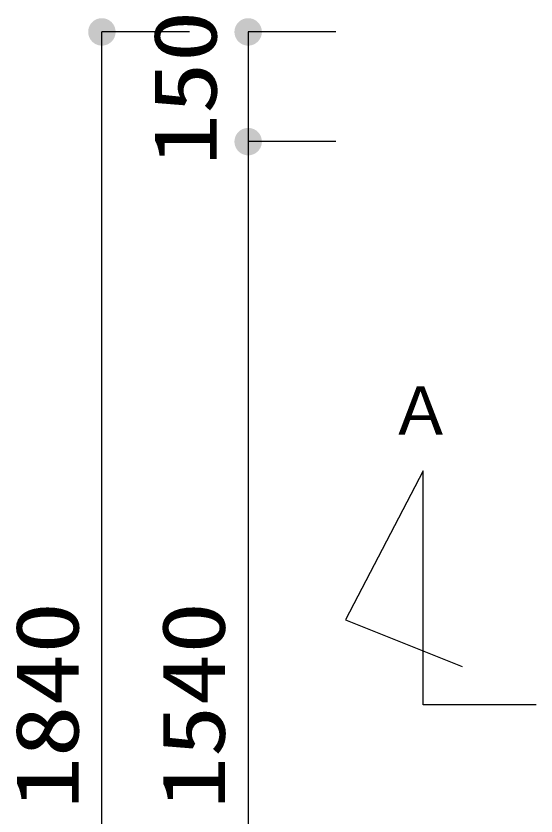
# Model space of a CAD drawing. Units: millimetres, scale not verified. Extents: x -23521 to 8910, y -6308 to 6308.
# Drawn here: x -6685 to -5974, y 3804 to 4898 of the extents above; entities that cross this region are included whole.
import ezdxf
from ezdxf.enums import TextEntityAlignment as Align

# ---------------------------------------------------------------- set-up
doc = ezdxf.new("R2010")
doc.units = ezdxf.units.MM
doc.header["$LTSCALE"] = 30
doc.layers.add('0-1_空気管', color=3, linetype='Continuous', lineweight=25)
doc.layers.add('1-8_00クル-フ-6寸法', color=132, linetype='Continuous', lineweight=25)
doc.styles.add('ＭＳ ゴシック', font='')
doc.styles.get('ＭＳ ゴシック').set_extended_font_data('MS Gothic')

msp = doc.modelspace()

# ---------------------------------------------------------------- linework, layer by layer
at = {"layer": '0-1_空気管'}
msp.add_line((-5974.42, 3955.9), (-6128.79, 3955.9), dxfattribs=at)
msp.add_lwpolyline([(-6128.79, 3955.9), (-6128.79, 4275.91), (-6235.11, 4072.25), (-6075.5, 4008.28)], dxfattribs=at)
at = {"layer": '1-8_00クル-フ-6寸法', "color": 4}
for p, q in [((-6447.99, 4875.9), (-6567.99, 4875.9)), ((-6567.99, 3035.9), (-6567.99, 4875.9)), ((-6247.99, 4875.9), (-6367.99, 4875.9)), ((-6367.99, 4875.9), (-6367.99, 4725.9)), ((-6247.99, 4725.9), (-6367.99, 4725.9)), ((-6247.99, 4725.9), (-6367.99, 4725.9)), ((-6367.99, 4725.9), (-6367.99, 3185.9))]:
    msp.add_line(p, q, dxfattribs=at)
at = {"layer": '1-8_00クル-フ-6寸法'}
for points in [[(-6567.99, 4875.9), (-6582.44, 4887.85), (-6580.83, 4889.57)], [(-6567.99, 4875.9), (-6580.83, 4889.57), (-6579.01, 4891.07)], [(-6567.99, 4875.9), (-6579.01, 4891.07), (-6577.02, 4892.33)], [(-6567.99, 4875.9), (-6577.02, 4892.33), (-6574.89, 4893.33)], [(-6567.99, 4875.9), (-6574.89, 4893.33), (-6572.65, 4894.06)], [(-6567.99, 4875.9), (-6572.65, 4894.06), (-6570.34, 4894.5)], [(-6567.99, 4875.9), (-6570.34, 4894.5), (-6567.99, 4894.65)], [(-6567.99, 4875.9), (-6567.99, 4894.65), (-6565.64, 4894.5)], [(-6567.99, 4875.9), (-6565.64, 4894.5), (-6563.33, 4894.06)], [(-6567.99, 4875.9), (-6563.33, 4894.06), (-6561.09, 4893.33)], [(-6567.99, 4875.9), (-6561.09, 4893.33), (-6558.96, 4892.33)], [(-6567.99, 4875.9), (-6558.96, 4892.33), (-6556.97, 4891.07)], [(-6567.99, 4875.9), (-6556.97, 4891.07), (-6555.16, 4889.57)], [(-6567.99, 4875.9), (-6555.16, 4889.57), (-6553.54, 4887.85)], [(-6367.99, 4875.9), (-6382.44, 4887.85), (-6380.83, 4889.57)], [(-6367.99, 4875.9), (-6380.83, 4889.57), (-6379.01, 4891.07)], [(-6367.99, 4875.9), (-6379.01, 4891.07), (-6377.02, 4892.33)], [(-6367.99, 4875.9), (-6377.02, 4892.33), (-6374.89, 4893.33)], [(-6367.99, 4875.9), (-6374.89, 4893.33), (-6372.65, 4894.06)], [(-6367.99, 4875.9), (-6372.65, 4894.06), (-6370.34, 4894.5)], [(-6367.99, 4875.9), (-6370.34, 4894.5), (-6367.99, 4894.65)], [(-6367.99, 4875.9), (-6367.99, 4894.65), (-6365.64, 4894.5)], [(-6367.99, 4875.9), (-6365.64, 4894.5), (-6363.33, 4894.06)], [(-6367.99, 4875.9), (-6363.33, 4894.06), (-6361.09, 4893.33)], [(-6367.99, 4875.9), (-6361.09, 4893.33), (-6358.96, 4892.33)], [(-6367.99, 4875.9), (-6358.96, 4892.33), (-6356.97, 4891.07)], [(-6367.99, 4875.9), (-6356.97, 4891.07), (-6355.16, 4889.57)], [(-6367.99, 4875.9), (-6355.16, 4889.57), (-6353.54, 4887.85)], [(-6567.99, 4875.9), (-6586.7, 4877.08), (-6586.41, 4879.41)], [(-6567.99, 4875.9), (-6586.41, 4879.41), (-6585.82, 4881.69)], [(-6567.99, 4875.9), (-6585.82, 4881.69), (-6584.96, 4883.88)], [(-6567.99, 4875.9), (-6584.96, 4883.88), (-6583.82, 4885.95)], [(-6567.99, 4875.9), (-6583.82, 4885.95), (-6582.44, 4887.85)], [(-6567.99, 4875.9), (-6553.54, 4887.85), (-6552.16, 4885.95)], [(-6567.99, 4875.9), (-6552.16, 4885.95), (-6551.03, 4883.88)], [(-6567.99, 4875.9), (-6551.03, 4883.88), (-6550.16, 4881.69)], [(-6567.99, 4875.9), (-6550.16, 4881.69), (-6549.57, 4879.41)], [(-6567.99, 4875.9), (-6549.57, 4879.41), (-6549.28, 4877.08)], [(-6367.99, 4875.9), (-6386.7, 4877.08), (-6386.41, 4879.41)], [(-6367.99, 4875.9), (-6386.41, 4879.41), (-6385.82, 4881.69)], [(-6367.99, 4875.9), (-6385.82, 4881.69), (-6384.96, 4883.88)], [(-6367.99, 4875.9), (-6384.96, 4883.88), (-6383.82, 4885.95)], [(-6367.99, 4875.9), (-6383.82, 4885.95), (-6382.44, 4887.85)], [(-6367.99, 4875.9), (-6353.54, 4887.85), (-6352.16, 4885.95)], [(-6367.99, 4875.9), (-6352.16, 4885.95), (-6351.03, 4883.88)], [(-6367.99, 4875.9), (-6351.03, 4883.88), (-6350.16, 4881.69)], [(-6367.99, 4875.9), (-6350.16, 4881.69), (-6349.57, 4879.41)], [(-6367.99, 4875.9), (-6349.57, 4879.41), (-6349.28, 4877.08)], [(-6567.99, 4875.9), (-6586.7, 4874.72), (-6586.7, 4877.08)], [(-6567.99, 4875.9), (-6586.41, 4872.39), (-6586.7, 4874.72)], [(-6567.99, 4875.9), (-6585.82, 4870.11), (-6586.41, 4872.39)], [(-6567.99, 4875.9), (-6584.96, 4867.92), (-6585.82, 4870.11)], [(-6567.99, 4875.9), (-6583.82, 4865.85), (-6584.96, 4867.92)], [(-6567.99, 4875.9), (-6582.44, 4863.95), (-6583.82, 4865.85)], [(-6567.99, 4875.9), (-6580.83, 4862.23), (-6582.44, 4863.95)], [(-6567.99, 4875.9), (-6579.01, 4860.73), (-6580.83, 4862.23)], [(-6567.99, 4875.9), (-6577.02, 4859.47), (-6579.01, 4860.73)], [(-6567.99, 4875.9), (-6574.89, 4858.47), (-6577.02, 4859.47)], [(-6567.99, 4875.9), (-6572.65, 4857.74), (-6574.89, 4858.47)], [(-6567.99, 4875.9), (-6570.34, 4857.3), (-6572.65, 4857.74)], [(-6567.99, 4875.9), (-6567.99, 4857.15), (-6570.34, 4857.3)], [(-6567.99, 4875.9), (-6549.28, 4877.08), (-6549.28, 4874.72)], [(-6567.99, 4875.9), (-6565.64, 4857.3), (-6567.99, 4857.15)], [(-6567.99, 4875.9), (-6563.33, 4857.74), (-6565.64, 4857.3)], [(-6567.99, 4875.9), (-6561.09, 4858.47), (-6563.33, 4857.74)], [(-6567.99, 4875.9), (-6558.96, 4859.47), (-6561.09, 4858.47)], [(-6567.99, 4875.9), (-6556.97, 4860.73), (-6558.96, 4859.47)], [(-6567.99, 4875.9), (-6555.16, 4862.23), (-6556.97, 4860.73)], [(-6567.99, 4875.9), (-6553.54, 4863.95), (-6555.16, 4862.23)], [(-6567.99, 4875.9), (-6552.16, 4865.85), (-6553.54, 4863.95)], [(-6567.99, 4875.9), (-6551.03, 4867.92), (-6552.16, 4865.85)], [(-6567.99, 4875.9), (-6550.16, 4870.11), (-6551.03, 4867.92)], [(-6567.99, 4875.9), (-6549.57, 4872.39), (-6550.16, 4870.11)], [(-6567.99, 4875.9), (-6549.28, 4874.72), (-6549.57, 4872.39)], [(-6367.99, 4875.9), (-6386.7, 4874.72), (-6386.7, 4877.08)], [(-6367.99, 4875.9), (-6386.41, 4872.39), (-6386.7, 4874.72)], [(-6367.99, 4875.9), (-6385.82, 4870.11), (-6386.41, 4872.39)], [(-6367.99, 4875.9), (-6384.96, 4867.92), (-6385.82, 4870.11)], [(-6367.99, 4875.9), (-6383.82, 4865.85), (-6384.96, 4867.92)], [(-6367.99, 4875.9), (-6382.44, 4863.95), (-6383.82, 4865.85)], [(-6367.99, 4875.9), (-6380.83, 4862.23), (-6382.44, 4863.95)], [(-6367.99, 4875.9), (-6379.01, 4860.73), (-6380.83, 4862.23)], [(-6367.99, 4875.9), (-6377.02, 4859.47), (-6379.01, 4860.73)], [(-6367.99, 4875.9), (-6374.89, 4858.47), (-6377.02, 4859.47)], [(-6367.99, 4875.9), (-6372.65, 4857.74), (-6374.89, 4858.47)], [(-6367.99, 4875.9), (-6370.34, 4857.3), (-6372.65, 4857.74)], [(-6367.99, 4875.9), (-6367.99, 4857.15), (-6370.34, 4857.3)], [(-6367.99, 4875.9), (-6349.28, 4877.08), (-6349.28, 4874.72)], [(-6367.99, 4875.9), (-6365.64, 4857.3), (-6367.99, 4857.15)], [(-6367.99, 4875.9), (-6363.33, 4857.74), (-6365.64, 4857.3)], [(-6367.99, 4875.9), (-6361.09, 4858.47), (-6363.33, 4857.74)], [(-6367.99, 4875.9), (-6358.96, 4859.47), (-6361.09, 4858.47)], [(-6367.99, 4875.9), (-6356.97, 4860.73), (-6358.96, 4859.47)], [(-6367.99, 4875.9), (-6355.16, 4862.23), (-6356.97, 4860.73)], [(-6367.99, 4875.9), (-6353.54, 4863.95), (-6355.16, 4862.23)], [(-6367.99, 4875.9), (-6352.16, 4865.85), (-6353.54, 4863.95)], [(-6367.99, 4875.9), (-6351.03, 4867.92), (-6352.16, 4865.85)], [(-6367.99, 4875.9), (-6350.16, 4870.11), (-6351.03, 4867.92)], [(-6367.99, 4875.9), (-6349.57, 4872.39), (-6350.16, 4870.11)], [(-6367.99, 4875.9), (-6349.28, 4874.72), (-6349.57, 4872.39)], [(-6367.99, 4725.9), (-6384.96, 4733.88), (-6383.82, 4735.95)], [(-6367.99, 4725.9), (-6384.96, 4733.88), (-6383.82, 4735.95)], [(-6367.99, 4725.9), (-6383.82, 4735.95), (-6382.44, 4737.85)], [(-6367.99, 4725.9), (-6383.82, 4735.95), (-6382.44, 4737.85)], [(-6367.99, 4725.9), (-6382.44, 4737.85), (-6380.83, 4739.57)], [(-6367.99, 4725.9), (-6382.44, 4737.85), (-6380.83, 4739.57)], [(-6367.99, 4725.9), (-6380.83, 4739.57), (-6379.01, 4741.07)], [(-6367.99, 4725.9), (-6380.83, 4739.57), (-6379.01, 4741.07)], [(-6367.99, 4725.9), (-6379.01, 4741.07), (-6377.02, 4742.33)], [(-6367.99, 4725.9), (-6379.01, 4741.07), (-6377.02, 4742.33)], [(-6367.99, 4725.9), (-6377.02, 4742.33), (-6374.89, 4743.33)], [(-6367.99, 4725.9), (-6377.02, 4742.33), (-6374.89, 4743.33)], [(-6367.99, 4725.9), (-6374.89, 4743.33), (-6372.65, 4744.06)], [(-6367.99, 4725.9), (-6374.89, 4743.33), (-6372.65, 4744.06)], [(-6367.99, 4725.9), (-6372.65, 4744.06), (-6370.34, 4744.5)], [(-6367.99, 4725.9), (-6372.65, 4744.06), (-6370.34, 4744.5)], [(-6367.99, 4725.9), (-6370.34, 4744.5), (-6367.99, 4744.65)], [(-6367.99, 4725.9), (-6370.34, 4744.5), (-6367.99, 4744.65)], [(-6367.99, 4725.9), (-6367.99, 4744.65), (-6365.64, 4744.5)], [(-6367.99, 4725.9), (-6367.99, 4744.65), (-6365.64, 4744.5)], [(-6367.99, 4725.9), (-6365.64, 4744.5), (-6363.33, 4744.06)], [(-6367.99, 4725.9), (-6365.64, 4744.5), (-6363.33, 4744.06)], [(-6367.99, 4725.9), (-6363.33, 4744.06), (-6361.09, 4743.33)], [(-6367.99, 4725.9), (-6363.33, 4744.06), (-6361.09, 4743.33)], [(-6367.99, 4725.9), (-6361.09, 4743.33), (-6358.96, 4742.33)], [(-6367.99, 4725.9), (-6361.09, 4743.33), (-6358.96, 4742.33)], [(-6367.99, 4725.9), (-6358.96, 4742.33), (-6356.97, 4741.07)], [(-6367.99, 4725.9), (-6358.96, 4742.33), (-6356.97, 4741.07)], [(-6367.99, 4725.9), (-6356.97, 4741.07), (-6355.16, 4739.57)], [(-6367.99, 4725.9), (-6356.97, 4741.07), (-6355.16, 4739.57)], [(-6367.99, 4725.9), (-6355.16, 4739.57), (-6353.54, 4737.85)], [(-6367.99, 4725.9), (-6355.16, 4739.57), (-6353.54, 4737.85)], [(-6367.99, 4725.9), (-6353.54, 4737.85), (-6352.16, 4735.95)], [(-6367.99, 4725.9), (-6353.54, 4737.85), (-6352.16, 4735.95)], [(-6367.99, 4725.9), (-6352.16, 4735.95), (-6351.03, 4733.88)], [(-6367.99, 4725.9), (-6352.16, 4735.95), (-6351.03, 4733.88)], [(-6367.99, 4725.9), (-6386.7, 4727.08), (-6386.41, 4729.41)], [(-6367.99, 4725.9), (-6386.7, 4727.08), (-6386.41, 4729.41)], [(-6367.99, 4725.9), (-6386.7, 4724.72), (-6386.7, 4727.08)], [(-6367.99, 4725.9), (-6386.7, 4724.72), (-6386.7, 4727.08)], [(-6367.99, 4725.9), (-6386.41, 4722.39), (-6386.7, 4724.72)], [(-6367.99, 4725.9), (-6386.41, 4722.39), (-6386.7, 4724.72)], [(-6367.99, 4725.9), (-6386.41, 4729.41), (-6385.82, 4731.7)], [(-6367.99, 4725.9), (-6386.41, 4729.41), (-6385.82, 4731.7)], [(-6367.99, 4725.9), (-6385.82, 4720.11), (-6386.41, 4722.39)], [(-6367.99, 4725.9), (-6385.82, 4720.11), (-6386.41, 4722.39)], [(-6367.99, 4725.9), (-6385.82, 4731.7), (-6384.96, 4733.88)], [(-6367.99, 4725.9), (-6385.82, 4731.7), (-6384.96, 4733.88)], [(-6367.99, 4725.9), (-6384.96, 4717.92), (-6385.82, 4720.11)], [(-6367.99, 4725.9), (-6384.96, 4717.92), (-6385.82, 4720.11)], [(-6367.99, 4725.9), (-6383.82, 4715.85), (-6384.96, 4717.92)], [(-6367.99, 4725.9), (-6383.82, 4715.85), (-6384.96, 4717.92)], [(-6367.99, 4725.9), (-6382.44, 4713.95), (-6383.82, 4715.85)], [(-6367.99, 4725.9), (-6382.44, 4713.95), (-6383.82, 4715.85)], [(-6367.99, 4725.9), (-6380.83, 4712.23), (-6382.44, 4713.95)], [(-6367.99, 4725.9), (-6380.83, 4712.23), (-6382.44, 4713.95)], [(-6367.99, 4725.9), (-6379.01, 4710.73), (-6380.83, 4712.23)], [(-6367.99, 4725.9), (-6379.01, 4710.73), (-6380.83, 4712.23)], [(-6367.99, 4725.9), (-6377.02, 4709.47), (-6379.01, 4710.73)], [(-6367.99, 4725.9), (-6377.02, 4709.47), (-6379.01, 4710.73)], [(-6367.99, 4725.9), (-6374.89, 4708.47), (-6377.02, 4709.47)], [(-6367.99, 4725.9), (-6374.89, 4708.47), (-6377.02, 4709.47)], [(-6367.99, 4725.9), (-6372.65, 4707.74), (-6374.89, 4708.47)], [(-6367.99, 4725.9), (-6372.65, 4707.74), (-6374.89, 4708.47)], [(-6367.99, 4725.9), (-6370.34, 4707.3), (-6372.65, 4707.74)], [(-6367.99, 4725.9), (-6370.34, 4707.3), (-6372.65, 4707.74)], [(-6367.99, 4725.9), (-6367.99, 4707.15), (-6370.34, 4707.3)], [(-6367.99, 4725.9), (-6367.99, 4707.15), (-6370.34, 4707.3)], [(-6367.99, 4725.9), (-6351.03, 4733.88), (-6350.16, 4731.7)], [(-6367.99, 4725.9), (-6351.03, 4733.88), (-6350.16, 4731.7)], [(-6367.99, 4725.9), (-6350.16, 4731.7), (-6349.57, 4729.41)], [(-6367.99, 4725.9), (-6350.16, 4731.7), (-6349.57, 4729.41)], [(-6367.99, 4725.9), (-6349.57, 4729.41), (-6349.28, 4727.08)], [(-6367.99, 4725.9), (-6349.57, 4729.41), (-6349.28, 4727.08)], [(-6367.99, 4725.9), (-6349.28, 4727.08), (-6349.28, 4724.72)], [(-6367.99, 4725.9), (-6349.28, 4727.08), (-6349.28, 4724.72)], [(-6367.99, 4725.9), (-6365.64, 4707.3), (-6367.99, 4707.15)], [(-6367.99, 4725.9), (-6363.33, 4707.74), (-6365.64, 4707.3)], [(-6367.99, 4725.9), (-6361.09, 4708.47), (-6363.33, 4707.74)], [(-6367.99, 4725.9), (-6358.96, 4709.47), (-6361.09, 4708.47)], [(-6367.99, 4725.9), (-6356.97, 4710.73), (-6358.96, 4709.47)], [(-6367.99, 4725.9), (-6355.16, 4712.23), (-6356.97, 4710.73)], [(-6367.99, 4725.9), (-6353.54, 4713.95), (-6355.16, 4712.23)], [(-6367.99, 4725.9), (-6352.16, 4715.85), (-6353.54, 4713.95)], [(-6367.99, 4725.9), (-6351.03, 4717.92), (-6352.16, 4715.85)], [(-6367.99, 4725.9), (-6350.16, 4720.11), (-6351.03, 4717.92)], [(-6367.99, 4725.9), (-6349.57, 4722.39), (-6350.16, 4720.11)], [(-6367.99, 4725.9), (-6349.28, 4724.72), (-6349.57, 4722.39)], [(-6367.99, 4725.9), (-6365.64, 4707.3), (-6367.99, 4707.15)], [(-6367.99, 4725.9), (-6363.33, 4707.74), (-6365.64, 4707.3)], [(-6367.99, 4725.9), (-6361.09, 4708.47), (-6363.33, 4707.74)], [(-6367.99, 4725.9), (-6358.96, 4709.47), (-6361.09, 4708.47)], [(-6367.99, 4725.9), (-6356.97, 4710.73), (-6358.96, 4709.47)], [(-6367.99, 4725.9), (-6355.16, 4712.23), (-6356.97, 4710.73)], [(-6367.99, 4725.9), (-6353.54, 4713.95), (-6355.16, 4712.23)], [(-6367.99, 4725.9), (-6352.16, 4715.85), (-6353.54, 4713.95)], [(-6367.99, 4725.9), (-6351.03, 4717.92), (-6352.16, 4715.85)], [(-6367.99, 4725.9), (-6350.16, 4720.11), (-6351.03, 4717.92)], [(-6367.99, 4725.9), (-6349.57, 4722.39), (-6350.16, 4720.11)], [(-6367.99, 4725.9), (-6349.28, 4724.72), (-6349.57, 4722.39)]]:
    msp.add_solid(points, dxfattribs=at)

# ---------------------------------------------------------------- texts
at = {"layer": '0-1_空気管', "color": 4, "style": 'ＭＳ ゴシック'}
msp.add_text('Ａ', height=65.98, dxfattribs=at).set_placement((-6176.72, 4305.29), align=Align.BOTTOM_LEFT)
at = {"layer": '1-8_00クル-フ-6寸法', "color": 3, "style": 'ＭＳ ゴシック', "width": 1.2}
for s, p in [('150', (-6385.09, 4692.9)), ('1840', (-6573.84, 3813.62)), ('1540', (-6373.84, 3813.62))]:
    msp.add_text(s, height=86.66, rotation=90, dxfattribs=at).set_placement(p, align=Align.BOTTOM_LEFT)

doc.saveas('drawing.dxf')
